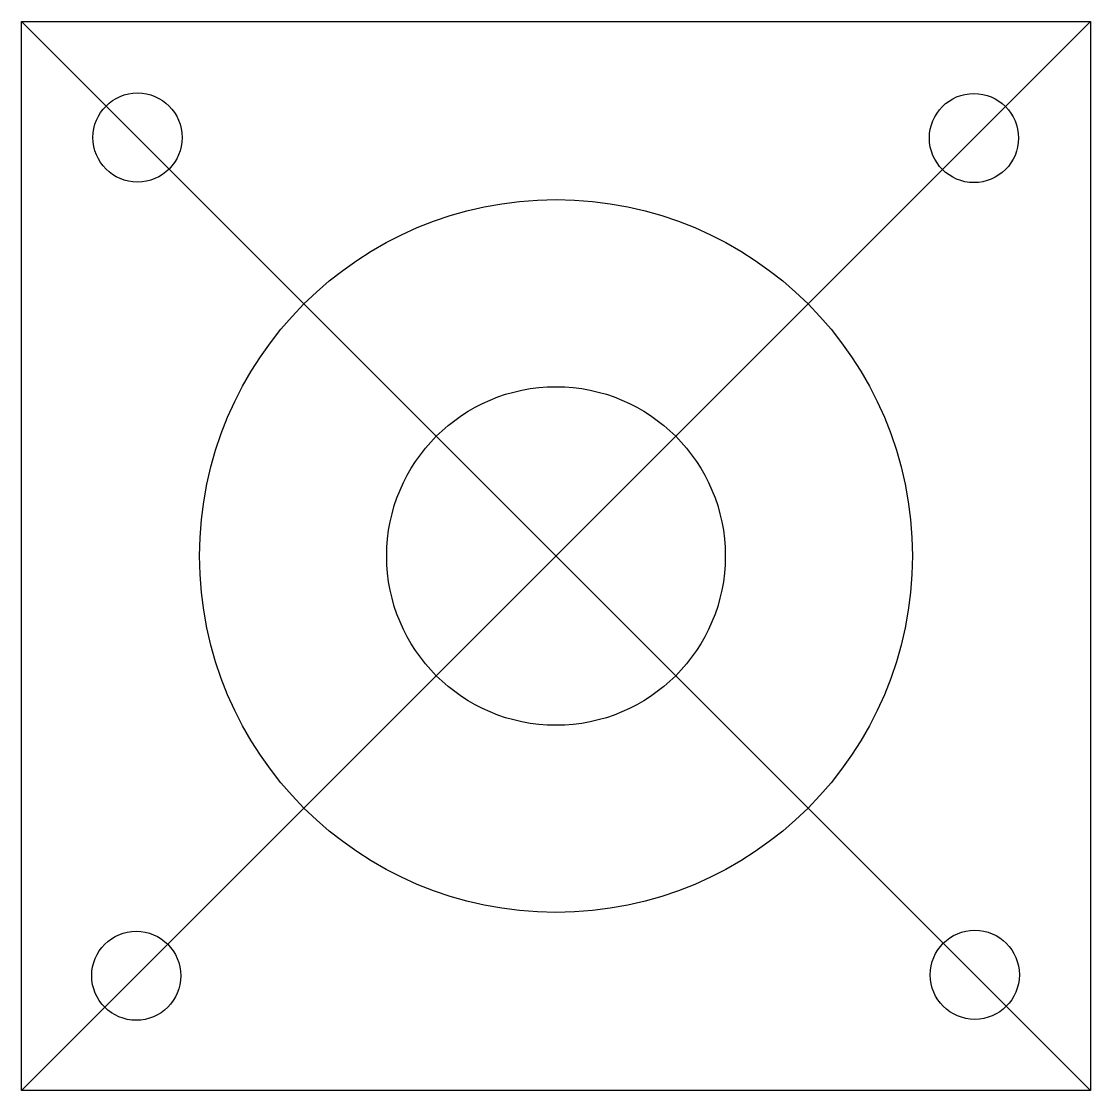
# Model space of a CAD drawing. Header units: millimetres. Extents: x -30 to 30, y -20 to 40.
import ezdxf

# ---------------------------------------------------------------- set-up
doc = ezdxf.new("R2010")
doc.units = ezdxf.units.MM
doc.layers.get('0').update_dxf_attribs({"linetype": 'CONTINUOUS'})

msp = doc.modelspace()

# ---------------------------------------------------------------- linework, layer by layer
for p, q in [((30, -20), (-30, 40)), ((-30, -20), (30, 40))]:
    msp.add_line(p, q)
msp.add_lwpolyline([(30, -20), (-30, -20), (-30, 40), (30, 40)], close=True)
for centre, radius in [((-23.482, 33.482), 2.5), ((23.454, 33.454), 2.5), ((0, 10), 20), ((0, 10), 9.5), ((-23.553, -13.553), 2.5), ((23.5, -13.5), 2.5)]:
    msp.add_circle(centre, radius)

doc.saveas('drawing.dxf')
